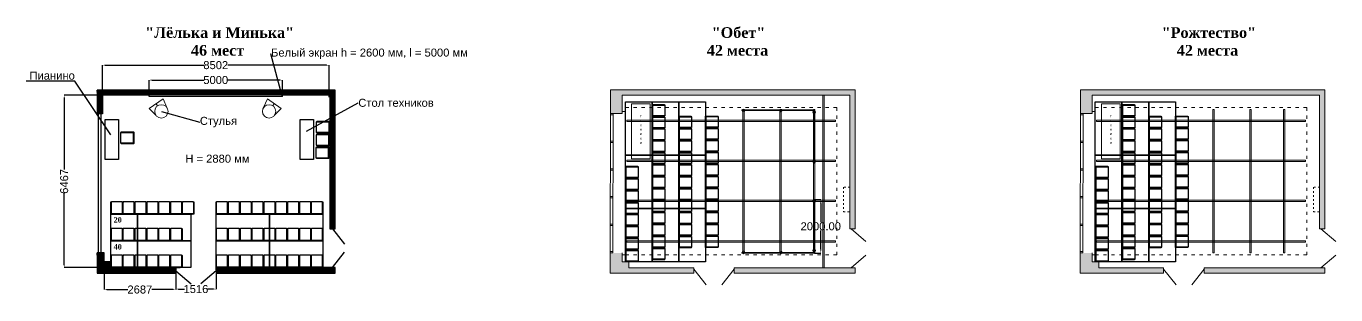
# Model space of a CAD drawing. Header units: millimetres. Extents: x -520232 to 211296, y -156633 to 78411.
# Drawn here: x 160175 to 209275, y -89187 to -79120 of the extents above; entities that cross this region are included whole.
import ezdxf
from ezdxf import colors
from ezdxf.entities.mleader import LeaderData, LeaderLine
from ezdxf.math import Vec2, Vec3

# ---------------------------------------------------------------- set-up
doc = ezdxf.new("R2010")
doc.units = ezdxf.units.MM
doc.linetypes.add('ACAD_ISO03W100', pattern=[30, 12, -18])
for name, color, linetype in [('Декорации', 10, 'Continuous'), ('Моторы', 7, 'Continuous'), ('Партер', 7, 'Continuous'), ('План планшет1', 7, 'Continuous'), ('Поперечный разрез', 7, 'Continuous'), ('Черный зал арх', 7, 'Continuous'), ('Черный зал Трубы и РЩ', 7, 'Continuous')]:
    doc.layers.add(name, color=color, linetype=linetype)
doc.styles.get("Standard").update_dxf_attribs({"font": 'arial.ttf', "height": 300})
doc.linetypes.add('зигзаг', pattern='A,0.00254,-5.08,[131,ltypeshp.shx,S=5.08,R=0,X=-5.08,Y=0],-10.16,[131,ltypeshp.shx,S=5.08,R=180,X=5.08,Y=0],-5.08', length=20.32254)
doc.dimstyles.new('Размер', dxfattribs={"dimtxt": 200, "dimasz": 150, "dimexe": 0.18, "dimexo": 0.0625, "dimgap": 0.09, "dimtad": 0, "dimtih": 1, "dimtoh": 1, "dimzin": 0, "dimdsep": 46, "dimtxsty": 'Standard', "dimcen": 0.09, "dimclrd": 250, "dimclre": 250, "dimclrt": 250, "dimadec": 0, "dimazin": 0, "dimtfac": 1, "dimtofl": 0, "dimtmove": 0, "dimatfit": 3, "dimfxl": 1, "dimtolj": 1, "dimtzin": 0, "dimarcsym": 0})
doc.dimstyles.new('Размеры', dxfattribs={"dimtxt": 300, "dimasz": 100, "dimexe": 0.18, "dimexo": 0.0625, "dimgap": 0.09, "dimtad": 0, "dimdec": 0, "dimzin": 0, "dimdsep": 46, "dimtxsty": 'Standard', "dimcen": 0.09, "dimclrd": 250, "dimclre": 250, "dimclrt": 250, "dimadec": 0, "dimazin": 0, "dimtfac": 1, "dimtdec": 0, "dimtofl": 0, "dimtmove": 0, "dimatfit": 3, "dimfxl": 1, "dimtfillclr": 250, "dimtolj": 1, "dimtzin": 0, "dimarcsym": 0})

# ---------------------------------------------------------------- blocks, each defined once
blk = doc.blocks.new('*D103')
at = {"layer": 'Defpoints', "color": 0, "lineweight": 13, "transparency": 16777216}
for p in [(171533, -80581), (163031, -81703), (171533, -81780)]:
    blk.add_point(p, dxfattribs=at)
at = {"layer": 'Поперечный разрез', "color": 250, "lineweight": -2, "transparency": 16777216}
for p, q in [((163031, -81703), (163031, -80581)), ((163131, -80581), (166835, -80581)), ((171433, -80581), (167729, -80581)), ((171533, -81780), (171533, -80581))]:
    blk.add_line(p, q, dxfattribs=at)
at = {"layer": 'Поперечный разрез', "color": 250, "lineweight": 13, "transparency": 16777216}
for points in [[(163131, -80564), (163131, -80598), (163031, -80581)], [(171433, -80564), (171433, -80598), (171533, -80581)]]:
    blk.add_solid(points, dxfattribs=at)
at = {"layer": 'Поперечный разрез', "color": 250, "lineweight": 13, "transparency": 16777216, "insert": (167282, -80581), "char_height": 300, "attachment_point": 5}
blk.add_mtext('\\A1;8502', dxfattribs=at)
blk = doc.blocks.new('*D104')
at = {"layer": 'Defpoints', "color": 0, "lineweight": 13, "transparency": 16777216}
for p in [(163031, -81703), (161600, -88170), (163349, -88170)]:
    blk.add_point(p, dxfattribs=at)
at = {"layer": 'Поперечный разрез', "color": 250, "lineweight": -2, "transparency": 16777216}
for p, q in [((163031, -81703), (161599, -81703)), ((161600, -81803), (161600, -84488)), ((161600, -88070), (161600, -85386)), ((163349, -88170), (161599, -88170))]:
    blk.add_line(p, q, dxfattribs=at)
at = {"layer": 'Поперечный разрез', "color": 250, "lineweight": 13, "transparency": 16777216}
for points in [[(161583, -81803), (161616, -81803), (161600, -81703)], [(161583, -88070), (161616, -88070), (161600, -88170)]]:
    blk.add_solid(points, dxfattribs=at)
at = {"layer": 'Поперечный разрез', "color": 250, "lineweight": 13, "transparency": 16777216, "insert": (161600, -84937), "char_height": 300, "attachment_point": 5, "rotation": 90}
blk.add_mtext('\\A1;6467', dxfattribs=at)
blk = doc.blocks.new('*D105')
at = {"layer": 'Defpoints', "color": 0, "lineweight": 13, "transparency": 16777216}
for p in [(163094, -87950), (165781, -88170), (165781, -88991)]:
    blk.add_point(p, dxfattribs=at)
at = {"layer": 'Поперечный разрез', "color": 250, "lineweight": -2, "transparency": 16777216}
for p, q in [((163094, -87950), (163094, -88991)), ((165781, -88170), (165781, -88991)), ((163194, -88991), (163987, -88991)), ((165681, -88991), (164888, -88991))]:
    blk.add_line(p, q, dxfattribs=at)
at = {"layer": 'Поперечный разрез', "color": 250, "lineweight": 13, "transparency": 16777216}
for points in [[(163194, -88974), (163194, -89007), (163094, -88991)], [(165681, -88974), (165681, -89007), (165781, -88991)]]:
    blk.add_solid(points, dxfattribs=at)
at = {"layer": 'Поперечный разрез', "color": 250, "lineweight": 13, "transparency": 16777216, "insert": (164437, -88991), "char_height": 300, "attachment_point": 5}
blk.add_mtext('\\A1;2687', dxfattribs=at)
blk = doc.blocks.new('*D106')
at = {"layer": 'Defpoints', "color": 0, "lineweight": 13, "transparency": 16777216}
for p in [(165781, -88170), (167297, -88170), (167297, -88974)]:
    blk.add_point(p, dxfattribs=at)
at = {"layer": 'Поперечный разрез', "color": 250, "lineweight": -2, "transparency": 16777216}
for p, q in [((165781, -88170), (165781, -88974)), ((167297, -88170), (167297, -88974)), ((165881, -88974), (166105, -88974)), ((167197, -88974), (166973, -88974))]:
    blk.add_line(p, q, dxfattribs=at)
at = {"layer": 'Поперечный разрез', "color": 250, "lineweight": 13, "transparency": 16777216}
for points in [[(165881, -88957), (165881, -88991), (165781, -88974)], [(167197, -88957), (167197, -88991), (167297, -88974)]]:
    blk.add_solid(points, dxfattribs=at)
at = {"layer": 'Поперечный разрез', "color": 250, "lineweight": 13, "transparency": 16777216, "insert": (166539, -88974), "char_height": 300, "attachment_point": 5}
blk.add_mtext('\\A1;1516', dxfattribs=at)
blk = doc.blocks.new('Сткл Черного зала')
at = {"color": 5}
blk.add_lwpolyline([(177147, 49941), (177147, 49493, -0.414214), (177136, 49482), (176713, 49482, -0.414214), (176702, 49493), (176702, 49941)], format="xyb", dxfattribs=at)
blk.add_lwpolyline([(177125, 49504), (176724, 49504), (176724, 49951, -0.414214), (176735, 49962), (177114, 49962, -0.414214), (177125, 49951)], format="xyb", close=True, dxfattribs=at)
blk.add_lwpolyline([(177075, 49504), (176775, 49504), (176775, 49482), (177075, 49482)], close=True, dxfattribs=at)
for centre in [(176713, 49941), (177136, 49941)]:
    blk.add_circle(centre, 11, dxfattribs=at)
blk = doc.blocks.new('*D108')
at = {"layer": 'Defpoints', "color": 0, "lineweight": 13, "transparency": 16777216}
for p in [(169781, -81138), (164781, -81753), (169781, -81753)]:
    blk.add_point(p, dxfattribs=at)
at = {"layer": 'Декорации', "color": 250, "lineweight": -2, "transparency": 16777216}
for p, q in [((164781, -81753), (164781, -81138)), ((164881, -81138), (166833, -81138)), ((169681, -81138), (167728, -81138)), ((169781, -81753), (169781, -81138))]:
    blk.add_line(p, q, dxfattribs=at)
at = {"layer": 'Декорации', "color": 250, "lineweight": 13, "transparency": 16777216}
for points in [[(164881, -81122), (164881, -81155), (164781, -81138)], [(169681, -81122), (169681, -81155), (169781, -81138)]]:
    blk.add_solid(points, dxfattribs=at)
at = {"layer": 'Декорации', "color": 250, "lineweight": 13, "transparency": 16777216, "insert": (167281, -81138), "char_height": 300, "attachment_point": 5}
blk.add_mtext('\\A1;5000', dxfattribs=at)
blk = doc.blocks.new('Черный зал Арх')
at = {"layer": 'Черный зал арх', "lineweight": 20}
h = blk.add_hatch(color=256, dxfattribs=at)
h.dxf.hatch_style = 1
h.paths.add_polyline_path([(146546, 55788), (155076, 55788), (155076, 50775), (155276, 50775), (155276, 55988), (146111, 55987), (146111, 55788), (146111, 55098), (146210, 55098), (146546, 55098)])
h.paths.add_polyline_path([(146802, 49535), (146546, 49535), (146546, 49870), (146201, 49870), (146101, 49870), (146100, 49118), (149228, 49118), (149228, 49318), (146802, 49318)])
h.paths.add_polyline_path([(155276, 49318), (150744, 49318), (150744, 49118), (155276, 49118)])
at = {"lineweight": 20}
for p, q in [((146666, 55168), (146546, 55168)), ((146666, 49800), (146546, 49800))]:
    blk.add_line(p, q, dxfattribs=at)
at = {"layer": 'Черный зал арх', "lineweight": 20}
for p, q in [((146111, 55987), (155276, 55988)), ((146111, 55788), (146111, 55987)), ((155276, 50775), (155276, 55988)), ((146111, 55788), (146111, 55098)), ((146546, 55788), (155076, 55788)), ((146546, 55788), (146546, 55098)), ((155076, 55788), (155076, 50775)), ((146101, 49870), (146110, 55098)), ((146210, 55098), (146110, 55098)), ((146210, 55048), (146110, 55048)), ((146201, 49870), (146210, 55098)), ((146546, 55098), (146210, 55098)), ((146666, 49800), (146666, 55168)), ((146208, 54060), (146108, 54060)), ((146208, 54010), (146108, 54010)), ((146206, 53022), (146106, 53022)), ((146206, 52972), (146106, 52972)), ((146205, 51984), (146105, 51984)), ((146205, 51934), (146105, 51934)), ((146203, 50946), (146103, 50946)), ((146203, 50896), (146103, 50896)), ((155076, 50775), (155276, 50775)), ((146100, 49118), (146101, 49870)), ((146201, 49920), (146101, 49920)), ((146201, 49870), (146101, 49870)), ((146546, 49535), (146546, 49870)), ((149228, 49118), (146100, 49118)), ((146802, 49535), (146546, 49535)), ((146802, 49318), (146802, 49535)), ((146802, 49318), (149228, 49318)), ((149228, 49318), (149228, 49118)), ((150744, 49318), (155276, 49318)), ((150744, 49318), (150744, 49118)), ((150744, 49118), (155276, 49118)), ((155276, 49118), (155276, 49318))]:
    blk.add_line(p, q, dxfattribs=at)
at = {"layer": 'Черный зал арх', "linetype": 'ACAD_ISO03W100', "lineweight": 20, "ltscale": 10}
for p, q in [((154591, 55316), (146546, 55316)), ((154591, 55316), (154591, 49803)), ((154591, 49803), (146546, 49803))]:
    blk.add_line(p, q, dxfattribs=at)
blk = doc.blocks.new('Черный зал арх + трубы')
at = {"color": 18, "lineweight": 20, "true_color": 0x000000}
for p, q in [((155126, 50775), (155682, 50305)), ((155126, 49318), (155682, 49789)), ((149228, 49268), (149692, 48669)), ((150744, 49268), (150279, 48669))]:
    blk.add_line(p, q, dxfattribs=at)
at = {"layer": 'Черный зал Трубы и РЩ', "color": 1, "linetype": 'ACAD_ISO03W100', "lineweight": 20, "ltscale": 5}
for p, q in [((155076, 52330), (154846, 52330)), ((154846, 52330), (154846, 51410)), ((155076, 51410), (155076, 52330)), ((154846, 51410), (155076, 51410))]:
    blk.add_line(p, q, dxfattribs=at)
at = {"layer": 'Черный зал Трубы и РЩ', "color": 252, "lineweight": 20, "true_color": 0x939598}
for points in [[(154541, 54844), (146716, 54844), (146716, 54794), (154541, 54794), (154541, 54844)], [(154541, 53351), (146716, 53351), (146716, 53301), (154541, 53301), (154541, 53351)], [(154541, 51848), (146716, 51848), (146716, 51798), (154541, 51798), (154541, 51848)], [(154541, 50327), (146716, 50327), (146716, 50277), (154541, 50277), (154541, 50327)]]:
    blk.add_lwpolyline(points, dxfattribs=at)
at = {"layer": 'Черный зал арх', "lineweight": 20}
blk.add_blockref('Черный зал Арх', (0, 0), dxfattribs=at)
blk = doc.blocks.new('*D158')
at = {"layer": 'Defpoints', "color": 0, "lineweight": 25, "transparency": 16777216}
for p in [(189731, -85621), (189965, -85621), (189731, -87621)]:
    blk.add_point(p, dxfattribs=at)
at = {"layer": 'Декорации', "color": 250, "lineweight": -2, "transparency": 16777216}
for p, q in [((189731, -85621), (189966, -85621)), ((189965, -85771), (189965, -86468)), ((189965, -87471), (189965, -86774)), ((189731, -87621), (189966, -87621))]:
    blk.add_line(p, q, dxfattribs=at)
at = {"layer": 'Декорации', "color": 250, "lineweight": 25, "transparency": 16777216}
for points in [[(189940, -85771), (189990, -85771), (189965, -85621)], [(189940, -87471), (189990, -87471), (189965, -87621)]]:
    blk.add_solid(points, dxfattribs=at)
at = {"layer": 'Декорации', "color": 250, "lineweight": 20, "transparency": 16777216, "insert": (189965, -86621), "char_height": 300, "attachment_point": 5}
blk.add_mtext('\\A1;2000.00', dxfattribs=at)
blk = doc.blocks.new('Партер Обет')
at = {"color": 5}
for points in [[(46900, -28493), (46452, -28493, -0.414214), (46441, -28482), (46441, -28059, -0.414214), (46452, -28048), (46900, -28048)], [(48900, -28921), (48452, -28921, -0.414214), (48441, -28910), (48441, -28487, -0.414214), (48452, -28476), (48900, -28476)], [(46900, -28939), (46452, -28939, -0.414214), (46441, -28928), (46441, -28505, -0.414214), (46452, -28494), (46900, -28494)], [(46900, -29385), (46452, -29385, -0.414214), (46441, -29374), (46441, -28951, -0.414214), (46452, -28940), (46900, -28940)], [(47900, -28931), (47452, -28931, -0.414214), (47441, -28920), (47441, -28497, -0.414214), (47452, -28486), (47900, -28486)], [(47900, -29380), (47452, -29380, -0.414214), (47441, -29369), (47441, -28946, -0.414214), (47452, -28935), (47900, -28935)], [(48900, -29370), (48452, -29370, -0.414214), (48441, -29359), (48441, -28936, -0.414214), (48452, -28925), (48900, -28925)], [(46900, -29831), (46452, -29831, -0.414214), (46441, -29820), (46441, -29397, -0.414214), (46452, -29386), (46900, -29386)], [(47900, -29829), (47452, -29829, -0.414214), (47441, -29818), (47441, -29395, -0.414214), (47452, -29384), (47900, -29384)], [(48900, -29818), (48452, -29818, -0.414214), (48441, -29807), (48441, -29384, -0.414214), (48452, -29373), (48900, -29373)], [(46900, -30280), (46452, -30280, -0.414214), (46441, -30269), (46441, -29846, -0.414214), (46452, -29835), (46900, -29835)], [(47900, -30278), (47452, -30278, -0.414214), (47441, -30267), (47441, -29844, -0.414214), (47452, -29833), (47900, -29833)], [(48900, -30267), (48452, -30267, -0.414214), (48441, -30256), (48441, -29833, -0.414214), (48452, -29822), (48900, -29822)], [(45900, -30802), (45452, -30802, -0.414214), (45441, -30791), (45441, -30368, -0.414214), (45452, -30357), (45900, -30357)], [(46900, -30725), (46452, -30725, -0.414214), (46441, -30714), (46441, -30291, -0.414214), (46452, -30280), (46900, -30280)], [(47900, -30726), (47452, -30726, -0.414214), (47441, -30715), (47441, -30292, -0.414214), (47452, -30281), (47900, -30281)], [(48900, -30716), (48452, -30716, -0.414214), (48441, -30705), (48441, -30282, -0.414214), (48452, -30271), (48900, -30271)], [(45900, -31250), (45452, -31250, -0.414214), (45441, -31239), (45441, -30816, -0.414214), (45452, -30805), (45900, -30805)], [(46900, -31174), (46452, -31174, -0.414214), (46441, -31163), (46441, -30740, -0.414214), (46452, -30729), (46900, -30729)], [(47900, -31175), (47452, -31175, -0.414214), (47441, -31164), (47441, -30741, -0.414214), (47452, -30730), (47900, -30730)], [(48900, -31165), (48452, -31165, -0.414214), (48441, -31154), (48441, -30731, -0.414214), (48452, -30720), (48900, -30720)], [(45900, -31698), (45452, -31698, -0.414214), (45441, -31687), (45441, -31264, -0.414214), (45452, -31253), (45900, -31253)], [(46900, -31622), (46452, -31622, -0.414214), (46441, -31611), (46441, -31188, -0.414214), (46452, -31177), (46900, -31177)], [(47900, -31624), (47452, -31624, -0.414214), (47441, -31613), (47441, -31190, -0.414214), (47452, -31179), (47900, -31179)], [(48900, -31613), (48452, -31613, -0.414214), (48441, -31602), (48441, -31179, -0.414214), (48452, -31168), (48900, -31168)], [(45900, -32147), (45452, -32147, -0.414214), (45441, -32136), (45441, -31713, -0.414214), (45452, -31702), (45900, -31702)], [(46900, -32071), (46452, -32071, -0.414214), (46441, -32060), (46441, -31637, -0.414214), (46452, -31626), (46900, -31626)], [(47900, -32073), (47452, -32073, -0.414214), (47441, -32062), (47441, -31639, -0.414214), (47452, -31628), (47900, -31628)], [(48900, -32062), (48452, -32062, -0.414214), (48441, -32051), (48441, -31628, -0.414214), (48452, -31617), (48900, -31617)], [(45900, -32595), (45452, -32595, -0.414214), (45441, -32584), (45441, -32161, -0.414214), (45452, -32150), (45900, -32150)], [(46900, -32520), (46452, -32520, -0.414214), (46441, -32509), (46441, -32086, -0.414214), (46452, -32075), (46900, -32075)], [(47900, -32521), (47452, -32521, -0.414214), (47441, -32510), (47441, -32087, -0.414214), (47452, -32076), (47900, -32076)], [(48900, -32511), (48452, -32511, -0.414214), (48441, -32500), (48441, -32077, -0.414214), (48452, -32066), (48900, -32066)], [(45900, -33043), (45452, -33043, -0.414214), (45441, -33032), (45441, -32609, -0.414214), (45452, -32598), (45900, -32598)], [(46900, -32969), (46452, -32969, -0.414214), (46441, -32958), (46441, -32535, -0.414214), (46452, -32524), (46900, -32524)], [(47900, -32970), (47452, -32970, -0.414214), (47441, -32959), (47441, -32536, -0.414214), (47452, -32525), (47900, -32525)], [(48900, -32960), (48452, -32960, -0.414214), (48441, -32949), (48441, -32526, -0.414214), (48452, -32515), (48900, -32515)], [(45900, -33491), (45452, -33491, -0.414214), (45441, -33480), (45441, -33057, -0.414214), (45452, -33046), (45900, -33046)], [(46900, -33417), (46452, -33417, -0.414214), (46441, -33406), (46441, -32983, -0.414214), (46452, -32972), (46900, -32972)], [(47900, -33419), (47452, -33419, -0.414214), (47441, -33408), (47441, -32985, -0.414214), (47452, -32974), (47900, -32974)], [(48900, -33408), (48452, -33408, -0.414214), (48441, -33397), (48441, -32974, -0.414214), (48452, -32963), (48900, -32963)], [(45900, -33939), (45452, -33939, -0.414214), (45441, -33928), (45441, -33505, -0.414214), (45452, -33494), (45900, -33494)], [(46900, -33866), (46452, -33866, -0.414214), (46441, -33855), (46441, -33432, -0.414214), (46452, -33421), (46900, -33421)]]:
    blk.add_lwpolyline(points, format="xyb", dxfattribs=at)
for points in [[(46463, -28421), (46463, -28121), (46441, -28121), (46441, -28421)], [(46463, -28867), (46463, -28567), (46441, -28567), (46441, -28867)], [(47463, -28859), (47463, -28559), (47441, -28559), (47441, -28859)], [(48463, -28848), (48463, -28548), (48441, -28548), (48441, -28848)], [(46463, -29313), (46463, -29013), (46441, -29013), (46441, -29313)], [(46463, -29759), (46463, -29459), (46441, -29459), (46441, -29759)], [(47463, -29308), (47463, -29008), (47441, -29008), (47441, -29308)], [(47463, -29756), (47463, -29456), (47441, -29456), (47441, -29756)], [(48463, -29297), (48463, -28997), (48441, -28997), (48441, -29297)], [(48463, -29746), (48463, -29446), (48441, -29446), (48441, -29746)], [(46463, -30207), (46463, -29907), (46441, -29907), (46441, -30207)], [(47463, -30205), (47463, -29905), (47441, -29905), (47441, -30205)], [(48463, -30195), (48463, -29895), (48441, -29895), (48441, -30195)], [(45463, -30730), (45463, -30430), (45441, -30430), (45441, -30730)], [(46463, -30652), (46463, -30352), (46441, -30352), (46441, -30652)], [(47463, -30654), (47463, -30354), (47441, -30354), (47441, -30654)], [(48463, -30643), (48463, -30343), (48441, -30343), (48441, -30643)], [(45463, -31178), (45463, -30878), (45441, -30878), (45441, -31178)], [(46463, -31101), (46463, -30801), (46441, -30801), (46441, -31101)], [(47463, -31103), (47463, -30803), (47441, -30803), (47441, -31103)], [(48463, -31092), (48463, -30792), (48441, -30792), (48441, -31092)], [(45463, -31626), (45463, -31326), (45441, -31326), (45441, -31626)], [(46463, -31550), (46463, -31250), (46441, -31250), (46441, -31550)], [(47463, -31551), (47463, -31251), (47441, -31251), (47441, -31551)], [(48463, -31541), (48463, -31241), (48441, -31241), (48441, -31541)], [(45463, -32074), (45463, -31774), (45441, -31774), (45441, -32074)], [(46463, -31999), (46463, -31699), (46441, -31699), (46441, -31999)], [(47463, -32000), (47463, -31700), (47441, -31700), (47441, -32000)], [(48463, -31990), (48463, -31690), (48441, -31690), (48441, -31990)], [(45463, -32522), (45463, -32222), (45441, -32222), (45441, -32522)], [(46463, -32447), (46463, -32147), (46441, -32147), (46441, -32447)], [(47463, -32449), (47463, -32149), (47441, -32149), (47441, -32449)], [(48463, -32438), (48463, -32138), (48441, -32138), (48441, -32438)], [(45463, -32970), (45463, -32670), (45441, -32670), (45441, -32970)], [(46463, -32896), (46463, -32596), (46441, -32596), (46441, -32896)], [(47463, -32898), (47463, -32598), (47441, -32598), (47441, -32898)], [(48463, -32887), (48463, -32587), (48441, -32587), (48441, -32887)], [(45463, -33419), (45463, -33119), (45441, -33119), (45441, -33419)], [(46463, -33345), (46463, -33045), (46441, -33045), (46441, -33345)], [(47463, -33346), (47463, -33046), (47441, -33046), (47441, -33346)], [(48463, -33336), (48463, -33036), (48441, -33036), (48441, -33336)], [(45463, -33867), (45463, -33567), (45441, -33567), (45441, -33867)], [(46463, -33794), (46463, -33494), (46441, -33494), (46441, -33794)]]:
    blk.add_lwpolyline(points, close=True, dxfattribs=at)
for points in [[(46463, -28471), (46463, -28070), (46910, -28070, -0.414214), (46921, -28081), (46921, -28460, -0.414214), (46910, -28471)], [(46463, -28917), (46463, -28516), (46910, -28516, -0.414214), (46921, -28527), (46921, -28906, -0.414214), (46910, -28917)], [(46463, -29363), (46463, -28962), (46910, -28962, -0.414214), (46921, -28973), (46921, -29352, -0.414214), (46910, -29363)], [(47463, -28909), (47463, -28508), (47910, -28508, -0.414214), (47921, -28519), (47921, -28898, -0.414214), (47910, -28909)], [(47463, -29358), (47463, -28957), (47910, -28957, -0.414214), (47921, -28968), (47921, -29347, -0.414214), (47910, -29358)], [(48463, -28899), (48463, -28498), (48910, -28498, -0.414214), (48921, -28509), (48921, -28888, -0.414214), (48910, -28899)], [(48463, -29348), (48463, -28947), (48910, -28947, -0.414214), (48921, -28958), (48921, -29337, -0.414214), (48910, -29348)], [(46463, -29809), (46463, -29408), (46910, -29408, -0.414214), (46921, -29419), (46921, -29798, -0.414214), (46910, -29809)], [(47463, -29807), (47463, -29406), (47910, -29406, -0.414214), (47921, -29417), (47921, -29796, -0.414214), (47910, -29807)], [(48463, -29796), (48463, -29395), (48910, -29395, -0.414214), (48921, -29406), (48921, -29785, -0.414214), (48910, -29796)], [(46463, -30258), (46463, -29857), (46910, -29857, -0.414214), (46921, -29868), (46921, -30247, -0.414214), (46910, -30258)], [(47463, -30256), (47463, -29855), (47910, -29855, -0.414214), (47921, -29866), (47921, -30245, -0.414214), (47910, -30256)], [(48463, -30245), (48463, -29844), (48910, -29844, -0.414214), (48921, -29855), (48921, -30234, -0.414214), (48910, -30245)], [(45463, -30780), (45463, -30379), (45910, -30379, -0.414214), (45921, -30390), (45921, -30769, -0.414214), (45910, -30780)], [(46463, -30703), (46463, -30302), (46910, -30302, -0.414214), (46921, -30313), (46921, -30692, -0.414214), (46910, -30703)], [(47463, -30704), (47463, -30303), (47910, -30303, -0.414214), (47921, -30314), (47921, -30693, -0.414214), (47910, -30704)], [(48463, -30694), (48463, -30293), (48910, -30293, -0.414214), (48921, -30304), (48921, -30683, -0.414214), (48910, -30694)], [(45463, -31228), (45463, -30827), (45910, -30827, -0.414214), (45921, -30838), (45921, -31217, -0.414214), (45910, -31228)], [(46463, -31152), (46463, -30751), (46910, -30751, -0.414214), (46921, -30762), (46921, -31141, -0.414214), (46910, -31152)], [(47463, -31153), (47463, -30752), (47910, -30752, -0.414214), (47921, -30763), (47921, -31142, -0.414214), (47910, -31153)], [(48463, -31143), (48463, -30742), (48910, -30742, -0.414214), (48921, -30753), (48921, -31132, -0.414214), (48910, -31143)], [(45463, -31676), (45463, -31275), (45910, -31275, -0.414214), (45921, -31286), (45921, -31665, -0.414214), (45910, -31676)], [(46463, -31600), (46463, -31199), (46910, -31199, -0.414214), (46921, -31210), (46921, -31589, -0.414214), (46910, -31600)], [(47463, -31602), (47463, -31201), (47910, -31201, -0.414214), (47921, -31212), (47921, -31591, -0.414214), (47910, -31602)], [(48463, -31591), (48463, -31190), (48910, -31190, -0.414214), (48921, -31201), (48921, -31580, -0.414214), (48910, -31591)], [(45463, -32125), (45463, -31724), (45910, -31724, -0.414214), (45921, -31735), (45921, -32114, -0.414214), (45910, -32125)], [(46463, -32049), (46463, -31648), (46910, -31648, -0.414214), (46921, -31659), (46921, -32038, -0.414214), (46910, -32049)], [(47463, -32051), (47463, -31650), (47910, -31650, -0.414214), (47921, -31661), (47921, -32040, -0.414214), (47910, -32051)], [(48463, -32040), (48463, -31639), (48910, -31639, -0.414214), (48921, -31650), (48921, -32029, -0.414214), (48910, -32040)], [(45463, -32573), (45463, -32172), (45910, -32172, -0.414214), (45921, -32183), (45921, -32562, -0.414214), (45910, -32573)], [(46463, -32498), (46463, -32097), (46910, -32097, -0.414214), (46921, -32108), (46921, -32487, -0.414214), (46910, -32498)], [(47463, -32499), (47463, -32098), (47910, -32098, -0.414214), (47921, -32109), (47921, -32488, -0.414214), (47910, -32499)], [(48463, -32489), (48463, -32088), (48910, -32088, -0.414214), (48921, -32099), (48921, -32478, -0.414214), (48910, -32489)], [(45463, -33021), (45463, -32620), (45910, -32620, -0.414214), (45921, -32631), (45921, -33010, -0.414214), (45910, -33021)], [(46463, -32947), (46463, -32546), (46910, -32546, -0.414214), (46921, -32557), (46921, -32936, -0.414214), (46910, -32947)], [(47463, -32948), (47463, -32547), (47910, -32547, -0.414214), (47921, -32558), (47921, -32937, -0.414214), (47910, -32948)], [(48463, -32938), (48463, -32537), (48910, -32537, -0.414214), (48921, -32548), (48921, -32927, -0.414214), (48910, -32938)], [(45463, -33469), (45463, -33068), (45910, -33068, -0.414214), (45921, -33079), (45921, -33458, -0.414214), (45910, -33469)], [(46463, -33395), (46463, -32994), (46910, -32994, -0.414214), (46921, -33005), (46921, -33384, -0.414214), (46910, -33395)], [(47463, -33397), (47463, -32996), (47910, -32996, -0.414214), (47921, -33007), (47921, -33386, -0.414214), (47910, -33397)], [(48463, -33386), (48463, -32985), (48910, -32985, -0.414214), (48921, -32996), (48921, -33375, -0.414214), (48910, -33386)], [(45463, -33917), (45463, -33516), (45910, -33516, -0.414214), (45921, -33527), (45921, -33906, -0.414214), (45910, -33917)], [(46463, -33844), (46463, -33443), (46910, -33443, -0.414214), (46921, -33454), (46921, -33833, -0.414214), (46910, -33844)]]:
    blk.add_lwpolyline(points, format="xyb", close=True, dxfattribs=at)
for centre in [(46900, -28059), (46900, -28482), (48900, -28487), (46900, -28505), (46900, -28928), (46900, -28951), (47900, -28497), (47900, -28920), (47900, -28946), (48900, -28910), (48900, -28936), (46900, -29374), (46900, -29397), (47900, -29369), (47900, -29395), (48900, -29359), (48900, -29384), (46900, -29820), (46900, -29846), (47900, -29818), (47900, -29844), (48900, -29807), (48900, -29833), (45900, -30368), (46900, -30269), (46900, -30291), (47900, -30267), (47900, -30292), (48900, -30256), (48900, -30282), (45900, -30791), (45900, -30816), (46900, -30714), (46900, -30740), (47900, -30715), (47900, -30741), (48900, -30705), (48900, -30731), (45900, -31239), (45900, -31264), (46900, -31163), (46900, -31188), (47900, -31164), (47900, -31190), (48900, -31154), (48900, -31179), (45900, -31687), (45900, -31713), (46900, -31611), (46900, -31637), (47900, -31613), (47900, -31639), (48900, -31602), (48900, -31628), (45900, -32136), (45900, -32161), (46900, -32060), (46900, -32086), (47900, -32062), (47900, -32087), (48900, -32051), (48900, -32077), (45900, -32584), (45900, -32609), (46900, -32509), (46900, -32535), (47900, -32510), (47900, -32536), (48900, -32500), (48900, -32526), (45900, -33032), (45900, -33057), (46900, -32958), (46900, -32983), (47900, -32959), (47900, -32985), (48900, -32949), (48900, -32974), (48900, -33397), (45900, -33480), (45900, -33505), (46900, -33406), (46900, -33432), (46900, -33855), (47900, -33408), (45900, -33928)]:
    blk.add_circle(centre, 11, dxfattribs=at)
at = {"layer": 'Декорации', "color": 1, "lineweight": 20}
blk.add_lwpolyline([(46365, -28021), (45667, -28021), (45667, -30076), (46365, -30076)], close=True, dxfattribs=at)
at = {"layer": 'Партер', "color": 30, "true_color": 0xf26722}
for points in [[(45437, -27943), (46437, -27943), (46437, -29943), (45437, -29943), (45437, -27943)], [(46437, -27943), (47437, -27943), (47437, -29943), (46437, -29943), (46437, -27943)], [(47437, -27943), (48437, -27943), (48437, -29943), (47437, -29943), (47437, -27943)], [(45437, -29943), (46437, -29943), (46437, -31943), (45437, -31943), (45437, -29943)], [(46437, -29943), (47437, -29943), (47437, -31943), (46437, -31943), (46437, -29943)], [(47437, -29943), (48437, -29943), (48437, -31943), (47437, -31943), (47437, -29943)], [(45437, -31943), (46437, -31943), (46437, -33943), (45437, -33943), (45437, -31943)], [(46437, -31943), (47437, -31943), (47437, -33943), (46437, -33943), (46437, -31943)], [(47437, -31943), (48437, -31943), (48437, -33943), (47437, -33943), (47437, -31943)]]:
    blk.add_lwpolyline(points, dxfattribs=at)
at = {"layer": 'План планшет1'}
blk.add_line((45437, -33943), (45437, -28931), dxfattribs=at)
at = {"layer": 'Декорации', "color": 1, "lineweight": 20, "insert": (46016, -28892), "char_height": 300, "attachment_point": 5}
blk.add_mtext_dynamic_manual_height_columns('{\\H0.33333x;\\Pт\\Pе\\Pх\\Pн\\Pи\\Pк\\Pи}', width=779.95, gutter_width=1500, heights=[1775], dxfattribs=at)

msp = doc.modelspace()

# ---------------------------------------------------------------- hatches: boundary and pattern name
at = {"layer": 'План планшет1'}
h = msp.add_hatch(dxfattribs=at)
h.set_pattern_fill('ANSI31', color=256)
h.set_pattern_definition([(45, (3171.2165, -150012.696), (-2.24506403, 2.24506403), [])])
h.paths.add_polyline_path([(171558.898, -81703.349), (171558.898, -86715.349), (171758.898, -86715.349), (171758.898, -81715.185), (171758.898, -81515.185), (163030.898, -81515.185), (162830.898, -81515.185), (162830.898, -82398.349), (163030.898, -82398.349), (163030.898, -81703.349)])
h.paths.add_polyline_path([(171758.898, -88370.349), (171758.898, -88170.349), (167296.898, -88170.349), (167296.898, -88370.349)])
h.paths.add_polyline_path([(163348.898, -88170.349), (163348.898, -87950.349), (163093.898, -87950.349), (163093.898, -87614.349), (163030.898, -87614.349), (162830.898, -87614.349), (162830.898, -88170.349), (162830.898, -88370.349), (165780.898, -88370.349), (165780.898, -88170.349)])

# ---------------------------------------------------------------- linework, layer by layer
at = {"color": 5}
for points in [[(171517.82, -82706.518), (171517.82, -83107.518), (171070.82, -83107.518, -0.414213562), (171059.82, -83096.518), (171059.82, -82717.518, -0.414213562), (171070.82, -82706.518)], [(171513.708, -83184.384), (171513.708, -83585.384), (171066.708, -83585.384, -0.414213562), (171055.708, -83574.384), (171055.708, -83195.384, -0.414213562), (171066.708, -83184.384)], [(171501.183, -83660.008), (171501.183, -84061.008), (171054.183, -84061.008, -0.414213562), (171043.183, -84050.008), (171043.183, -83671.008, -0.414213562), (171054.183, -83660.008)]]:
    msp.add_lwpolyline(points, format="xyb", close=True, dxfattribs=at)
for points in [[(171080.82, -82684.518), (171528.82, -82684.518, -0.414213562), (171539.82, -82695.518), (171539.82, -83118.518, -0.414213562), (171528.82, -83129.518), (171080.82, -83129.518)], [(171076.708, -83162.384), (171524.708, -83162.384, -0.414213562), (171535.708, -83173.384), (171535.708, -83596.384, -0.414213562), (171524.708, -83607.384), (171076.708, -83607.384)], [(171064.183, -83638.008), (171512.183, -83638.008, -0.414213562), (171523.183, -83649.008), (171523.183, -84072.008, -0.414213562), (171512.183, -84083.008), (171064.183, -84083.008)]]:
    msp.add_lwpolyline(points, format="xyb", dxfattribs=at)
for points in [[(171517.82, -82757.018), (171517.82, -83057.018), (171539.82, -83057.018), (171539.82, -82757.018)], [(171513.708, -83234.884), (171513.708, -83534.884), (171535.708, -83534.884), (171535.708, -83234.884)], [(171501.183, -83710.508), (171501.183, -84010.508), (171523.183, -84010.508), (171523.183, -83710.508)]]:
    msp.add_lwpolyline(points, close=True, dxfattribs=at)
for centre in [(171080.82, -82695.518), (171076.708, -83173.384), (171080.82, -83118.518), (171064.183, -83649.008), (171076.708, -83596.384), (171064.183, -84072.008)]:
    msp.add_circle(centre, 11, dxfattribs=at)
at = {"layer": 'Декорации', "linetype": 'зигзаг', "lineweight": 13, "ltscale": 5}
msp.add_line((164780.898, -81753.349), (169780.898, -81753.349), dxfattribs=at)
at = {"layer": 'Декорации', "lineweight": 20}
for p, q in [((190048.931, -81700.349), (190048.931, -88170.349)), ((190098.931, -81700.349), (190098.931, -88170.349))]:
    msp.add_line(p, q, dxfattribs=at)
at = {"layer": 'Декорации', "lineweight": 13}
for p, q in [((165101.331, -82105.818), (165045.274, -82023.557)), ((169421.473, -82105.818), (169477.529, -82023.557))]:
    msp.add_line(p, q, dxfattribs=at)
for points in [[(164784.673, -82201.143), (165305.875, -81845.971)], [(165448.705, -82171.629), (165305.875, -81845.971)], [(169074.098, -82171.629), (169216.928, -81845.971)], [(169738.131, -82201.143), (169216.928, -81845.971)], [(165035.52, -82453.192), (164784.673, -82201.143)], [(169487.284, -82453.192), (169738.131, -82201.143)]]:
    msp.add_lwpolyline(points, dxfattribs=at)
at = {"layer": 'Декорации', "color": 1, "lineweight": 20}
for points in [[(187006.226, -82249.56), (189706.221, -82249.56), (189706.221, -82274.56), (187006.226, -82274.56), (187006.226, -82249.56)], [(189706.221, -84249.559), (189706.221, -82249.56), (189731.221, -82249.56), (189731.221, -84249.559), (189706.221, -84249.559)], [(189706.221, -87621.138), (189706.221, -85621.139), (189731.221, -85621.139), (189731.221, -87621.138), (189706.221, -87621.138)], [(187006.226, -87621.138), (189706.221, -87621.138), (189706.221, -87596.138), (187006.226, -87596.138), (187006.226, -87621.138)]]:
    msp.add_lwpolyline(points, dxfattribs=at)
at = {"layer": 'Декорации', "color": 8, "lineweight": 20}
for points in [[(187048.931, -82244.848), (187098.931, -82244.848), (187098.931, -87611.848), (187048.931, -87611.848), (187048.931, -82244.848)], [(188435.079, -82244.848), (188485.079, -82244.848), (188485.079, -87611.848), (188435.079, -87611.848), (188435.079, -82244.848)], [(189693.486, -82244.848), (189743.486, -82244.848), (189743.486, -87611.848), (189693.486, -87611.848), (189693.486, -82244.848)], [(204669.195, -82244.848), (204719.195, -82244.848), (204719.195, -87611.848), (204669.195, -87611.848), (204669.195, -82244.848)], [(206055.343, -82244.848), (206105.343, -82244.848), (206105.343, -87611.848), (206055.343, -87611.848), (206055.343, -82244.848)], [(207313.75, -82244.848), (207363.75, -82244.848), (207363.75, -87611.848), (207313.75, -87611.848), (207313.75, -82244.848)]]:
    msp.add_lwpolyline(points, dxfattribs=at)
at = {"layer": 'Декорации', "lineweight": 13}
for centre in [(165242.113, -82312.411), (169280.691, -82312.411)]:
    msp.add_circle(centre, 250, dxfattribs=at)
at = {"layer": 'Декорации', "color": 2, "lineweight": 20}
for centre in [(187071.708, -82274.56), (188462.327, -82273.845), (189719.174, -82342.501), (189719.174, -84195.142), (189719.174, -85675.556), (187071.708, -87596.138), (188462.327, -87596.852), (189719.174, -87528.196)]:
    msp.add_circle(centre, 50, dxfattribs=at)
at = {"layer": 'Партер', "color": 30, "true_color": 0xf26722}
for points in [[(163133.587, -82619.844), (163633.587, -82619.844), (163633.587, -84119.844), (163133.587, -84119.844), (163133.587, -82619.844)], [(170442.247, -82619.844), (170942.247, -82619.844), (170942.247, -84119.844), (170442.247, -84119.844), (170442.247, -82619.844)], [(163348.898, -87170.349), (163348.898, -86170.349), (164348.898, -86170.349), (164348.898, -87170.349), (163348.898, -87170.349)], [(164348.898, -87170.349), (164348.898, -86170.349), (166348.898, -86170.349), (166348.898, -87170.349), (164348.898, -87170.349)], [(167296.898, -87170.349), (167296.898, -86170.349), (169296.898, -86170.349), (169296.898, -87170.349), (167296.898, -87170.349)], [(169296.898, -87170.349), (169296.898, -86170.349), (171296.898, -86170.349), (171296.898, -87170.349), (169296.898, -87170.349)], [(163348.898, -88170.349), (163348.898, -87170.349), (164348.898, -87170.349), (164348.898, -88170.349), (163348.898, -88170.349)], [(164348.898, -88170.349), (164348.898, -87170.349), (166348.898, -87170.349), (166348.898, -88170.349), (164348.898, -88170.349)], [(167296.898, -88170.349), (167296.898, -87170.349), (169296.898, -87170.349), (169296.898, -88170.349), (167296.898, -88170.349)], [(169296.898, -88170.349), (169296.898, -87170.349), (171296.898, -87170.349), (171296.898, -88170.349), (169296.898, -88170.349)]]:
    msp.add_lwpolyline(points, dxfattribs=at)
at = {"layer": 'План планшет1'}
for p, q in [((163030.898, -81515.185), (162830.898, -81515.185)), ((162830.898, -81515.185), (162830.898, -82398.349)), ((171758.898, -81515.185), (163030.898, -81515.185)), ((171558.898, -81703.349), (163030.898, -81703.349)), ((163030.898, -81703.349), (163030.898, -82398.349)), ((171558.898, -81703.349), (171558.898, -86715.349)), ((171758.898, -81715.185), (171758.898, -81515.185)), ((171758.898, -86715.349), (171758.898, -81715.185)), ((163030.898, -82398.349), (162830.898, -82398.349)), ((162880.898, -87614.349), (162880.898, -82398.349)), ((162980.898, -87614.349), (162980.898, -82398.349)), ((171558.898, -86715.349), (171758.898, -86715.349)), ((171662.452, -86715.349), (172104.156, -87290.89)), ((163348.898, -87170.349), (163348.898, -86950.349)), ((165780.898, -87170.349), (163348.898, -87170.349)), ((163030.898, -87614.349), (162830.898, -87614.349)), ((162830.898, -87614.349), (162830.898, -88170.349)), ((163093.898, -87614.349), (163030.898, -87614.349)), ((163093.898, -87950.349), (163093.898, -87614.349)), ((171662.452, -88166.349), (172104.156, -87590.807)), ((162830.898, -88170.349), (162830.898, -88370.349)), ((162830.898, -88370.349), (165780.898, -88370.349)), ((163348.898, -87950.349), (163093.898, -87950.349)), ((163348.898, -88170.349), (163348.898, -87950.349)), ((165780.898, -88170.349), (163348.898, -88170.349)), ((165780.898, -88370.349), (165780.898, -88170.349)), ((165780.898, -88284.428), (166359.051, -88774.635)), ((167296.898, -88284.428), (166718.744, -88774.635)), ((171758.898, -88170.349), (167296.898, -88170.349)), ((167296.898, -88170.349), (167296.898, -88370.349)), ((167296.898, -88370.349), (171758.898, -88370.349)), ((171758.898, -88370.349), (171758.898, -88170.349))]:
    msp.add_line(p, q, dxfattribs=at)

# ---------------------------------------------------------------- block references
at = {"layer": 'Декорации', "color": 1, "lineweight": 20}
for p in [(137202.073, -54010.452), (154822.337, -54010.452)]:
    msp.add_blockref('Партер Обет', p, dxfattribs=at)
at = {"layer": 'Декорации', "lineweight": 13, "rotation": 90}
msp.add_blockref('Сткл Черного зала', (213689.204, -260228.353), dxfattribs=at)
at = {"layer": 'Декорации', "lineweight": 13}
for p in [(-13353.163, -135652.247), (-12908.163, -135652.247), (-12463.163, -135652.247), (-12018.163, -135652.247), (-11573.163, -135652.247), (-11128.163, -135652.247), (-10683.163, -135652.247), (-9410.163, -135652.247), (-8965.163, -135652.247), (-8520.163, -135652.247), (-8075.163, -135652.247), (-7630.163, -135652.247), (-7185.163, -135652.247), (-6740.163, -135652.247), (-6295.163, -135652.247), (-5850.163, -135652.247), (-13353.163, -136652.247), (-12908.163, -136652.247), (-12463.163, -136652.247), (-12018.163, -136652.247), (-11573.163, -136652.247), (-11128.163, -136652.247), (-9410.163, -136652.247), (-8965.163, -136652.247), (-8520.163, -136652.247), (-8075.163, -136652.247), (-7630.163, -136652.247), (-7185.163, -136652.247), (-6740.163, -136652.247), (-6295.163, -136652.247), (-5850.163, -136652.247), (-13353.163, -137652.247), (-12908.163, -137652.247), (-12463.163, -137652.247), (-12018.163, -137652.247), (-11573.163, -137652.247), (-11128.163, -137652.247), (-9410.163, -137652.247), (-8965.163, -137652.247), (-8520.163, -137652.247), (-8075.163, -137652.247), (-7630.163, -137652.247), (-7185.163, -137652.247), (-6740.163, -137652.247), (-6295.163, -137652.247), (-5850.163, -137652.247)]:
    msp.add_blockref('Сткл Черного зала', p, dxfattribs=at)
at = {"layer": 'Черный зал Трубы и РЩ', "color": 18, "linetype": 'ACAD_ISO03W100', "lineweight": 20, "true_color": 0x000000}
for p in [(35973.026, -137488.648), (53593.29, -137488.648)]:
    msp.add_blockref('Черный зал арх + трубы', p, dxfattribs=at)

# ---------------------------------------------------------------- texts
at = {"layer": 'Моторы', "char_height": 400, "width": 9505.54725, "attachment_point": 1}
for s, insert in [('\\pi2069.2;{\\fTimes New Roman|b1|i0|c204|p18;"Лёлька и Минька"\\P\\pi3785.9;46 мест}', (162565.787, -79156.885)), ('\\pi3821.1;{\\fTimes New Roman|b1|i0|c204|p18;"Обет"\\P\\pi3637.5;42 места}', (182055.82, -79156.885)), ('\\pi3071.4;{\\fTimes New Roman|b1|i0|c204|p18;"Рожтество"\\P\\pi3637.5;42 места}', (199676.084, -79156.885))]:
    msp.add_mtext(s, dxfattribs=dict(at, insert=insert))
at = {"layer": 'Партер', "color": 0, "char_height": 200, "width": 439.43737, "attachment_point": 4}
for s, insert in [('{\\fTimes New Roman|b1|i0|c204|p18; 20}', (163376.796, -86379.596)), ('{\\fTimes New Roman|b1|i0|c204|p18; 40}', (163376.796, -87391.017))]:
    msp.add_mtext(s, dxfattribs=dict(at, insert=insert))
at = {"layer": 'Поперечный разрез', "lineweight": 13, "insert": (166142.452, -83935.777), "char_height": 300, "attachment_point": 1}
msp.add_mtext_dynamic_manual_height_columns('H = 2880 мм', width=2704.53929, gutter_width=1500, heights=[801.228], dxfattribs=at)

# ---------------------------------------------------------------- dimensions: what is measured, and where the dimension line sits
at = {"layer": 'Декорации', "lineweight": 13}
dim = msp.add_linear_dim(base=(169780.898, -81138.34), p1=(164780.898, -81753.349), p2=(169780.898, -81753.349), dimstyle='Размеры', dxfattribs=at)
dim.commit()
dim.dimension.update_dxf_attribs({"geometry": '*D108', "text_midpoint": (167280.898, -81138.34)})
at = {"layer": 'Декорации', "color": 1, "lineweight": 20}
dim = msp.add_linear_dim(base=(189965.472, -85621.139), p1=(189731.221, -87621.138), p2=(189731.221, -85621.139), angle=90, dimstyle='Размер', dxfattribs=at)
dim.commit()
dim.dimension.update_dxf_attribs({"geometry": '*D158', "text_midpoint": (189965.472, -86621.138)})
at = {"layer": 'Поперечный разрез', "lineweight": 13}
dim = msp.add_linear_dim(base=(171532.989, -80581.124), p1=(163030.898, -81703.349), p2=(171532.989, -81779.587), dimstyle='Размеры', dxfattribs=at)
dim.commit()
dim.dimension.update_dxf_attribs({"geometry": '*D103', "text_midpoint": (167281.943, -80581.124)})
dim = msp.add_linear_dim(base=(161599.56, -88170.349), p1=(163030.898, -81703.349), p2=(163348.898, -88170.349), angle=90, dimstyle='Размеры', dxfattribs=at)
dim.commit()
dim.dimension.update_dxf_attribs({"geometry": '*D104', "text_midpoint": (161599.56, -84936.849)})
for base, p1, p2, picture, middle in [((165780.898, -88990.579), (163093.898, -87950.349), (165780.898, -88170.349), '*D105', (164437.398, -88990.579)), ((167296.898, -88973.913), (165780.898, -88170.349), (167296.898, -88170.349), '*D106', (166538.898, -88973.913))]:
    dim = msp.add_linear_dim(base=base, p1=p1, p2=p2, dimstyle='Размеры', dxfattribs=at)
    dim.commit()
    dim.dimension.update_dxf_attribs({"geometry": picture, "text_midpoint": middle, "dimtype": 160})

# ---------------------------------------------------------------- leaders
at = {"layer": 'Декорации', "lineweight": 13}
ml = msp.add_multileader_mtext('Standard', dxfattribs=at)
ml.set_content('Белый экран h = 2600 мм, l = 5000 мм', color=250)
ml.set_leader_properties(color=250)
ml.build(insert=Vec2(0, 0))
ml.multileader.update_dxf_attribs({"text_right_attachment_type": 6, "dogleg_length": 0.36, "arrow_head_size": 10})
ctx = ml.context
ctx.base_point, ctx.char_height, ctx.arrow_head_size, ctx.plane_origin = Vec3(169353.725, -80149.992), 300, 10, Vec3(169780.898, -81753.349)
ctx.right_attachment = 6
notes = []
notes.append((ctx, [(0, (1, 1, 0), (169353.365, -80149.992), (1, 0), 0.36, [(0, [(169780.898, -81753.349)], 0, [])])]))
ctx.mtext.insert, ctx.mtext.flow_direction = Vec3(169355.725, -79958.348), 5
ml = msp.add_multileader_mtext('Standard', dxfattribs=at)
ml.set_content('Пианино', color=250)
ml.set_leader_properties(color=250)
ml.build(insert=Vec2(0, 0))
ml.multileader.update_dxf_attribs({"text_right_attachment_type": 6, "dogleg_length": 0.36, "arrow_head_size": 10})
ctx = ml.context
ctx.base_point, ctx.char_height, ctx.arrow_head_size, ctx.plane_origin = Vec3(160345.929, -80973.335), 300, 10, Vec3(163355.787, -83195.795)
ctx.right_attachment, ctx.text_align_type = 6, 2
notes.append((ctx, [(0, (1, 1, 0), (162000.493, -81180.879), (-1, 0), 0.36, [(0, [(163355.787, -83195.795)], 0, [])])]))
ctx.mtext.insert, ctx.mtext.alignment, ctx.mtext.flow_direction = Vec3(161998.133, -80820.879), 3, 5
ml = msp.add_multileader_mtext('Standard', dxfattribs=at)
ml.set_content('Стол техников', color=250)
ml.set_leader_properties(color=250)
ml.build(insert=Vec2(0, 0))
ml.multileader.update_dxf_attribs({"text_right_attachment_type": 6, "dogleg_length": 0.36, "arrow_head_size": 10})
ctx = ml.context
ctx.base_point, ctx.char_height, ctx.arrow_head_size, ctx.plane_origin = Vec3(172624.728, -81993.093), 300, 10, Vec3(170670.62, -83055.22)
ctx.right_attachment = 6
notes.append((ctx, [(0, (1, 1, 0), (172624.368, -81993.093), (1, 0), 0.36, [(0, [(170670.62, -83055.22)], 0, [])])]))
ctx.mtext.insert, ctx.mtext.flow_direction = Vec3(172626.728, -81840.535), 5
ml = msp.add_multileader_mtext('Standard', dxfattribs=at)
ml.set_content('Стулья', color=250)
ml.set_leader_properties(color=250)
ml.build(insert=Vec2(0, 0))
ml.multileader.update_dxf_attribs({"text_right_attachment_type": 6, "dogleg_length": 0.36, "arrow_head_size": 10})
ctx = ml.context
ctx.base_point, ctx.char_height, ctx.arrow_head_size, ctx.plane_origin = Vec3(166685.334, -82711.59), 300, 10, Vec3(165242.113, -82312.411)
ctx.right_attachment = 6
notes.append((ctx, [(0, (1, 1, 0), (166684.974, -82711.59), (1, 0), 0.36, [(0, [(165242.113, -82312.411)], 0, [])])]))
ctx.mtext.insert, ctx.mtext.flow_direction = Vec3(166687.334, -82517.491), 5
for ctx, leaders in notes:
    for number, flags, end, landing, length, lines in leaders:
        leader = LeaderData()
        leader.index, (leader.has_last_leader_line, leader.has_dogleg_vector, leader.attachment_direction) = number, flags
        leader.last_leader_point, leader.dogleg_vector, leader.dogleg_length = Vec3(end), Vec3(landing), length
        for number, points, colour, breaks in lines:
            line = LeaderLine()
            line.index, line.vertices, line.color, line.breaks = number, Vec3.list(points), colors.encode_raw_color(colour), breaks
            leader.lines.append(line)
        ctx.leaders.append(leader)

doc.saveas('drawing.dxf')
